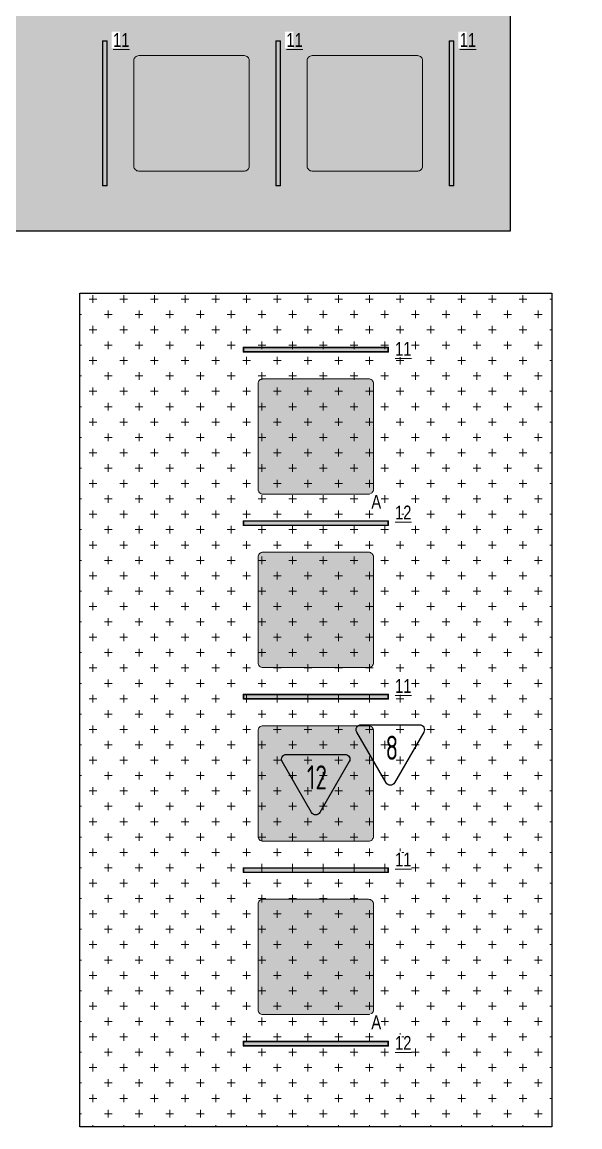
# Model space of a CAD drawing. Header units: millimetres. Extents: x -547274 to 397870, y -45599 to 141350.
# Drawn here: x -200511 to -194744, y 82686 to 94096 of the extents above; entities that cross this region are included whole.
import ezdxf

# ---------------------------------------------------------------- set-up
doc = ezdxf.new("R2010")
doc.units = ezdxf.units.MM
for name, color, linetype, lineweight in [('_ЭОМ_ОБЩ_Освещение_текст тип светильника', 172, 'Continuous', 50), ('_ЭОМ_светильник А', 1, 'Continuous', 35), ('_ЭОМ_светильник Р', 4, 'Continuous', 35), ('АР_Потолки_Штриховка', 252, 'Continuous', 0)]:
    doc.layers.add(name, color=color, linetype=linetype, lineweight=lineweight)
for name, color, linetype, lineweight, true_color in [('АР_Потолок_RAL 095 85 40', 7, 'Continuous', 5, 0xddc87a), ('АР_Потолок_RAL 100 70 20', 7, 'Continuous', 5, 0xb3ac85), ('АР_Потолок_Покраска', 7, 'Continuous', 5, 0x007399), ('АР_Потолок_Текстура дерево', 7, 'Continuous', 5, 0xe7bf8e)]:
    doc.layers.add(name, color=color, linetype=linetype, lineweight=lineweight, true_color=true_color)
doc.styles.add('ISOCPEUR', font='isocpeur.ttf', dxfattribs={"height": 800})
doc.styles.add('ГОСТ', font='cad.shx', dxfattribs={"width": 0.8})

# ---------------------------------------------------------------- blocks, each defined once
blk = doc.blocks.new('RVE-PLS5070-1500-P')
at = {"color": 0, "linetype": 'ByBlock', "lineweight": -2, "ltscale": 40}
for points in [[(750, -25), (-750, -25), (-750, 25), (750, 25)], [(745, -20), (-745, -20), (-745, 20), (745, 20)]]:
    blk.add_lwpolyline(points, close=True, dxfattribs=at)

msp = doc.modelspace()

# ---------------------------------------------------------------- hatches: boundary and pattern name
at = {"layer": 'АР_Потолки_Штриховка', "ltscale": 100, "true_color": 0xf8f6b0}
h = msp.add_hatch(color=51, dxfattribs=at)
h.dxf.hatch_style = 1
h.paths.add_polyline_path([(-199675, 93898.7), (-199675, 92408.7), (-199635, 92408.7), (-199635, 93898.7)])
h = msp.add_hatch(color=51, dxfattribs=at)
h.dxf.hatch_style = 1
h.paths.add_polyline_path([(-197883, 93898.7), (-197883, 92408.7), (-197843, 92408.7), (-197843, 93898.7)])
h = msp.add_hatch(color=51, dxfattribs=at)
h.dxf.hatch_style = 1
h.paths.add_polyline_path([(-196091, 93898.7), (-196091, 92408.7), (-196051, 92408.7), (-196051, 93898.7)])
h = msp.add_hatch(color=51, dxfattribs=at)
h.dxf.hatch_style = 1
h.paths.add_polyline_path([(-196729, 90733), (-198219, 90733), (-198219, 90693), (-196729, 90693)])
h = msp.add_hatch(color=51, dxfattribs=at)
h.dxf.hatch_style = 1
h.paths.add_polyline_path([(-196729, 88941), (-198219, 88941), (-198219, 88901), (-196729, 88901)])
h = msp.add_hatch(color=51, dxfattribs=at)
h.dxf.hatch_style = 1
h.paths.add_polyline_path([(-196729, 87149), (-198219, 87149), (-198219, 87109), (-196729, 87109)])
h = msp.add_hatch(color=51, dxfattribs=at)
h.dxf.hatch_style = 1
h.paths.add_polyline_path([(-196729, 85357), (-198219, 85357), (-198219, 85317), (-196729, 85317)])
h = msp.add_hatch(color=51, dxfattribs=at)
h.dxf.hatch_style = 1
h.paths.add_polyline_path([(-196729, 83565), (-198219, 83565), (-198219, 83525), (-196729, 83525)])
at = {"layer": 'АР_Потолок_RAL 095 85 40', "transparency": 33554687}
h = msp.add_hatch(color=256, dxfattribs=at)
h.dxf.hatch_style = 1
h.paths.add_polyline_path([(-196928, 89221, 0.4142136), (-196878, 89271), (-196878, 90363, 0.4142136), (-196928, 90413), (-198020, 90413, 0.4142136), (-198070, 90363), (-198070, 89271, 0.4142136), (-198020, 89221)])
h = msp.add_hatch(color=256, dxfattribs=at)
h.dxf.hatch_style = 1
h.paths.add_polyline_path([(-196928, 83845, 0.4142136), (-196878, 83895), (-196878, 84987, 0.4142136), (-196928, 85037), (-198020, 85037, 0.4142136), (-198070, 84987), (-198070, 83895, 0.4142136), (-198020, 83845)])
at = {"layer": 'АР_Потолок_RAL 100 70 20', "transparency": 33554687}
h = msp.add_hatch(color=256, dxfattribs=at)
h.dxf.hatch_style = 1
h.paths.add_polyline_path([(-196371, 93699.7, 0.4142136), (-196421, 93749.7), (-197513, 93749.7, 0.4142136), (-197563, 93699.7), (-197563, 92607.7, 0.4142136), (-197513, 92557.7), (-196421, 92557.7, 0.4142136), (-196371, 92607.7)])
h = msp.add_hatch(color=256, dxfattribs=at)
h.dxf.hatch_style = 1
h.paths.add_polyline_path([(-196928, 87429, 0.4142136), (-196878, 87479), (-196878, 88571, 0.4142136), (-196928, 88621), (-198020, 88621, 0.4142136), (-198070, 88571), (-198070, 87479, 0.4142136), (-198020, 87429)])
at = {"layer": 'АР_Потолок_Покраска'}
h = msp.add_hatch(dxfattribs=at)
h.set_pattern_fill('CROSS', color=256, scale=25)
h.set_pattern_definition([(0, (-430592.5, 57183.22), (158.75, 158.75), [79.375, -238.125]), (90, (-430552.82, 57143.53), (-158.75, 158.75), [79.375, -238.125])])
h.paths.add_polyline_path([(-206033.9, 94400.7), (-206433.9, 94400.7), (-206433.9, 94800.7), (-206033.9, 94800.7)], flags=16)
h.paths.add_polyline_path([(-200433.9, 94800.7), (-200033.9, 94800.7), (-200033.9, 94400.7), (-200433.9, 94400.7)], flags=16)
h.paths.add_polyline_path([(-208243.8, 93620.7), (-211914, 93620.7), (-211914, 96270.7), (-200033.9, 96270.7), (-200033.9, 106249.4), (-197484, 106249.4), (-197484, 98935.7), (-197484, 96879.3), (-195465.4, 96879.3), (-195465.4, 91935.7), (-208243.7, 91935.7)])
h = msp.add_hatch(dxfattribs=at)
h.set_pattern_fill('CROSS', color=256, scale=25)
h.set_pattern_definition([(0, (-430640.23, 50912.94), (158.75, 158.75), [79.375, -238.125]), (90, (-430600.55, 50873.26), (-158.75, 158.75), [79.375, -238.125])])
h.paths.add_polyline_path([(-199914, 91295.7), (-195034, 91295.7), (-195034, 82685.7), (-199914, 82685.7)])
at = {"layer": 'АР_Потолок_Текстура дерево', "transparency": 33554687}
h = msp.add_hatch(color=256, dxfattribs=at)
h.dxf.hatch_style = 1
h.paths.add_polyline_path([(-199305, 93749.7, 0.4142136), (-199355, 93699.7), (-199355, 92607.7, 0.4142136), (-199305, 92557.7), (-198213, 92557.7, 0.4142136), (-198163, 92607.7), (-198163, 93699.7, 0.4142136), (-198213, 93749.7)])
h = msp.add_hatch(color=256, dxfattribs=at)
h.dxf.hatch_style = 1
h.paths.add_polyline_path([(-198020, 86829, 0.4142136), (-198070, 86779), (-198070, 85687, 0.4142136), (-198020, 85637), (-196928, 85637, 0.4142136), (-196878, 85687), (-196878, 86779, 0.4142136), (-196928, 86829)])

# ---------------------------------------------------------------- linework, layer by layer
for points in [[(-208243.8, 93620.7), (-211914, 93620.7), (-211914, 96270.7), (-200033.9, 96270.7), (-200033.9, 106249.4), (-197484, 106249.4), (-197484, 98935.7), (-194743.8, 98935.7), (-194743.8, 97085.7), (-195465.4, 97085.7), (-195465.4, 91935.7), (-208243.7, 91935.7)], [(-199914, 91295.7), (-195034, 91295.7), (-195034, 82685.7), (-199914, 82685.7)]]:
    msp.add_lwpolyline(points, close=True)
for points in [[(-197007.3, 86839.1), (-196401.1, 86839.1, -0.5773495), (-196357.8, 86764.1), (-196660.9, 86239.1, -0.5773541), (-196747.5, 86239.1), (-197050.6, 86764.1, -0.5773491), (-197007.3, 86839.1, -0.0000017)], [(-197778.3, 86533), (-197172, 86533, -0.5773495), (-197128.7, 86458), (-197431.9, 85933, -0.5773541), (-197518.5, 85933), (-197821.6, 86458, -0.5773491), (-197778.3, 86533, -0.0000017)]]:
    msp.add_lwpolyline(points, format="xyb")
at = {"layer": 'АР_Потолки_Штриховка', "color": 18, "ltscale": 100, "true_color": 0x000000}
for points in [[(-199680, 93903.7), (-199680, 92403.7), (-199630, 92403.7), (-199630, 93903.7)], [(-199675, 93898.7), (-199675, 92408.7), (-199635, 92408.7), (-199635, 93898.7)], [(-197888, 93903.7), (-197888, 92403.7), (-197838, 92403.7), (-197838, 93903.7)], [(-197883, 93898.7), (-197883, 92408.7), (-197843, 92408.7), (-197843, 93898.7)], [(-196096, 93903.7), (-196096, 92403.7), (-196046, 92403.7), (-196046, 93903.7)], [(-196091, 93898.7), (-196091, 92408.7), (-196051, 92408.7), (-196051, 93898.7)], [(-196724, 90738), (-198224, 90738), (-198224, 90688), (-196724, 90688)], [(-196729, 90733), (-198219, 90733), (-198219, 90693), (-196729, 90693)], [(-196724, 88946), (-198224, 88946), (-198224, 88896), (-196724, 88896)], [(-196729, 88941), (-198219, 88941), (-198219, 88901), (-196729, 88901)], [(-196724, 87154), (-198224, 87154), (-198224, 87104), (-196724, 87104)], [(-196729, 87149), (-198219, 87149), (-198219, 87109), (-196729, 87109)], [(-196724, 85362), (-198224, 85362), (-198224, 85312), (-196724, 85312)], [(-196729, 85357), (-198219, 85357), (-198219, 85317), (-196729, 85317)], [(-196724, 83570), (-198224, 83570), (-198224, 83520), (-196724, 83520)], [(-196729, 83565), (-198219, 83565), (-198219, 83525), (-196729, 83525)]]:
    msp.add_lwpolyline(points, close=True, dxfattribs=at)
at = {"layer": 'АР_Потолки_Штриховка', "color": 18, "lineweight": 18, "ltscale": 100, "true_color": 0x000000}
for points in [[(-199680, 93903.7), (-199680, 92403.7), (-199630, 92403.7), (-199630, 93903.7)], [(-199675, 93898.7), (-199675, 92408.7), (-199635, 92408.7), (-199635, 93898.7)], [(-197888, 93903.7), (-197888, 92403.7), (-197838, 92403.7), (-197838, 93903.7)], [(-197883, 93898.7), (-197883, 92408.7), (-197843, 92408.7), (-197843, 93898.7)], [(-196096, 93903.7), (-196096, 92403.7), (-196046, 92403.7), (-196046, 93903.7)], [(-196091, 93898.7), (-196091, 92408.7), (-196051, 92408.7), (-196051, 93898.7)], [(-196724, 90738), (-198224, 90738), (-198224, 90688), (-196724, 90688)], [(-196729, 90733), (-198219, 90733), (-198219, 90693), (-196729, 90693)], [(-196724, 88946), (-198224, 88946), (-198224, 88896), (-196724, 88896)], [(-196729, 88941), (-198219, 88941), (-198219, 88901), (-196729, 88901)], [(-196724, 87154), (-198224, 87154), (-198224, 87104), (-196724, 87104)], [(-196729, 87149), (-198219, 87149), (-198219, 87109), (-196729, 87109)], [(-196724, 85362), (-198224, 85362), (-198224, 85312), (-196724, 85312)], [(-196729, 85357), (-198219, 85357), (-198219, 85317), (-196729, 85317)], [(-196724, 83570), (-198224, 83570), (-198224, 83520), (-196724, 83520)], [(-196729, 83565), (-198219, 83565), (-198219, 83525), (-196729, 83525)]]:
    msp.add_lwpolyline(points, close=True, dxfattribs=at)
at = {"layer": 'АР_Потолки_Штриховка', "color": 18, "ltscale": 100, "true_color": 0x000000}
for points in [[(-199305, 93749.7), (-198213, 93749.7, -0.4142136), (-198163, 93699.7), (-198163, 92607.7, -0.4142136), (-198213, 92557.7), (-199305, 92557.7, -0.4142136), (-199355, 92607.7), (-199355, 93699.7, -0.4142136)], [(-197563, 92607.7), (-197563, 93699.7, -0.4142136), (-197513, 93749.7), (-196421, 93749.7, -0.4142136), (-196371, 93699.7), (-196371, 92607.7, -0.4142136), (-196421, 92557.7), (-197513, 92557.7, -0.4142136)], [(-198020, 90413), (-196928, 90413, -0.4142136), (-196878, 90363), (-196878, 89271, -0.4142136), (-196928, 89221), (-198020, 89221, -0.4142136), (-198070, 89271), (-198070, 90363, -0.4142136)], [(-198020, 88621), (-196928, 88621, -0.4142136), (-196878, 88571), (-196878, 87479, -0.4142136), (-196928, 87429), (-198020, 87429, -0.4142136), (-198070, 87479), (-198070, 88571, -0.4142136)], [(-198020, 86829), (-196928, 86829, -0.4142136), (-196878, 86779), (-196878, 85687, -0.4142136), (-196928, 85637), (-198020, 85637, -0.4142136), (-198070, 85687), (-198070, 86779, -0.4142136)], [(-198020, 85037), (-196928, 85037, -0.4142136), (-196878, 84987), (-196878, 83895, -0.4142136), (-196928, 83845), (-198020, 83845, -0.4142136), (-198070, 83895), (-198070, 84987, -0.4142136)]]:
    msp.add_lwpolyline(points, format="xyb", close=True, dxfattribs=at)
at = {"layer": 'АР_Потолки_Штриховка', "color": 18, "lineweight": 18, "ltscale": 100, "true_color": 0x000000}
for points in [[(-199305, 93749.7), (-198213, 93749.7, -0.4142136), (-198163, 93699.7), (-198163, 92607.7, -0.4142136), (-198213, 92557.7), (-199305, 92557.7, -0.4142136), (-199355, 92607.7), (-199355, 93699.7, -0.4142136)], [(-197563, 92607.7), (-197563, 93699.7, -0.4142136), (-197513, 93749.7), (-196421, 93749.7, -0.4142136), (-196371, 93699.7), (-196371, 92607.7, -0.4142136), (-196421, 92557.7), (-197513, 92557.7, -0.4142136)]]:
    msp.add_lwpolyline(points, format="xyb", close=True, dxfattribs=at)

# ---------------------------------------------------------------- block references
at = {"layer": '_ЭОМ_светильник А', "color": 18, "lineweight": 18, "ltscale": 100, "true_color": 0x000000, "rotation": 270}
for p in [(-199655, 93153.7), (-197863, 93153.7)]:
    msp.add_blockref('RVE-PLS5070-1500-P', p, dxfattribs=at)
at = {"layer": '_ЭОМ_светильник Р', "color": 18, "lineweight": 18, "ltscale": 100, "true_color": 0x000000, "rotation": 89.99999999999997}
msp.add_blockref('RVE-PLS5070-1500-P', (-196071, 93153.7), dxfattribs=at)

# ---------------------------------------------------------------- texts
at = {"char_height": 250, "width": 294.334, "attachment_point": 1, "style": 'ISOCPEUR'}
for s, insert in [('{\\W0.7;8}', (-196753.6, 86727)), ('{\\W0.7;12}', (-197566.2, 86420.9))]:
    msp.add_mtext(s, dxfattribs=dict(at, insert=insert))

# ---------------------------------------------------------------- next in the draw order: texts
at = {"layer": '_ЭОМ_ОБЩ_Освещение_текст тип светильника', "color": 18, "lineweight": 18, "ltscale": 40, "true_color": 0x000000, "char_height": 142.19, "width": 55.872, "attachment_point": 1, "style": 'ГОСТ', "bg_fill": 3, "box_fill_scale": 1.1, "bg_fill_color": 256, "bg_fill_transparency": 0}
for s, insert in [('{\\L11}', (-199570.1, 93982.7)), ('{\\L11}', (-197778.1, 93982.7)), ('{\\L11}', (-195986.1, 93982.7)), ('{\\L11}', (-196655, 90792.5)), ('{\\L12}', (-196655, 89102.7)), ('{\\L11}', (-196655, 87310.7)), ('{\\L11}', (-196655, 85518.7)), ('{\\L12}', (-196655, 83624.5))]:
    msp.add_mtext(s, dxfattribs=dict(at, insert=insert))
at = {"layer": '_ЭОМ_светильник А', "color": 18, "lineweight": 18, "ltscale": 100, "true_color": 0x000000, "char_height": 142.2, "width": 86.044, "attachment_point": 1, "style": 'ГОСТ', "bg_fill": 3, "box_fill_scale": 1.1, "bg_fill_color": 256, "bg_fill_transparency": 0}
for insert in [(-196899.9, 89213), (-196899.9, 83837)]:
    msp.add_mtext('А', dxfattribs=dict(at, insert=insert))

# ---------------------------------------------------------------- next in the draw order: block references
at = {"layer": '_ЭОМ_светильник А', "color": 18, "lineweight": 18, "ltscale": 100, "true_color": 0x000000, "rotation": 180}
for p in [(-197474, 88921), (-197474, 83545)]:
    msp.add_blockref('RVE-PLS5070-1500-P', p, dxfattribs=at)
at = {"layer": '_ЭОМ_светильник Р', "color": 18, "lineweight": 18, "ltscale": 100, "true_color": 0x000000, "rotation": 180}
for p in [(-197474, 90713), (-197474, 87129), (-197474, 85337)]:
    msp.add_blockref('RVE-PLS5070-1500-P', p, dxfattribs=at)

doc.saveas('drawing.dxf')
